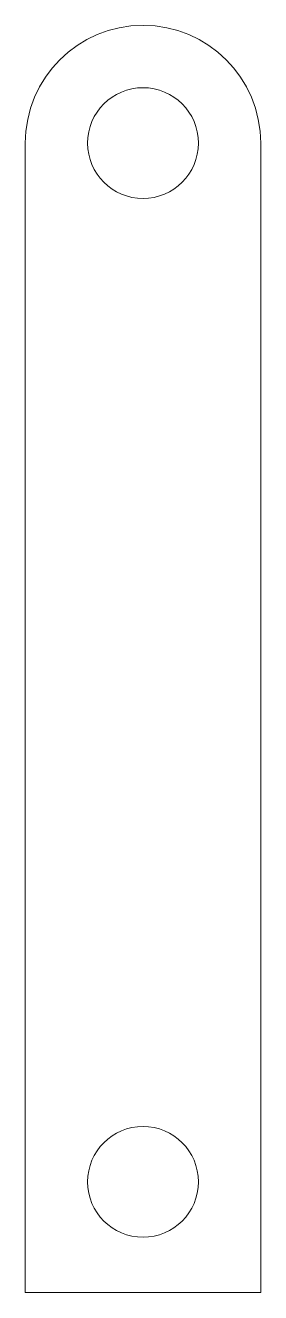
# Model space of a CAD drawing. Header units: millimetres. Extents: x -17 to 17, y -166 to 17.
import ezdxf

# ---------------------------------------------------------------- set-up
doc = ezdxf.new("R2010")
doc.units = ezdxf.units.MM

msp = doc.modelspace()

# ---------------------------------------------------------------- linework, layer by layer
at = {"color": 7, "linetype": 'Continuous', "lineweight": 15}
for p, q in [((-17, 0), (-17, -166)), ((17, -166), (17, 0)), ((-17, -166), (17, -166))]:
    msp.add_line(p, q, dxfattribs=at)
for centre in [(0, 0), (0, -150)]:
    msp.add_circle(centre, 8, dxfattribs=at)
msp.add_arc((0, 0), 17, 0, 180, dxfattribs=at)

doc.saveas('drawing.dxf')
